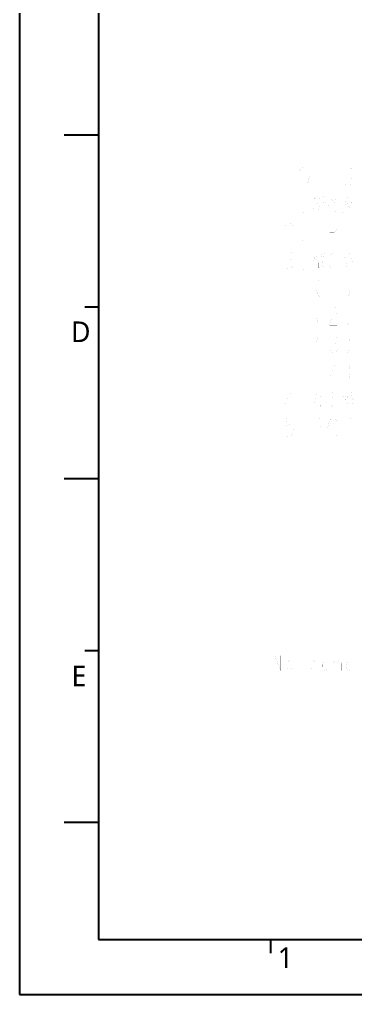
# Model space of a CAD drawing. Header units: millimetres. Extents: x 0 to 379, y 0 to 268.
# Drawn here: x 0 to 45.2, y 0 to 131.1 of the extents above; entities that cross this region are included whole.
import ezdxf

# ---------------------------------------------------------------- set-up
doc = ezdxf.new("R2010")
doc.units = ezdxf.units.MM
doc.header["$LTSCALE"] = 7.7
doc.layers.get('0').update_dxf_attribs({"linetype": 'CONTINUOUS'})
doc.layers.add('DIM', color=100, linetype='CONTINUOUS', lineweight=15)
doc.layers.add('鵬鼎', color=5, linetype='CONTINUOUS')
doc.styles.get("Standard").update_dxf_attribs({"font": 'simplex.shx'})

msp = doc.modelspace()

# ---------------------------------------------------------------- linework, layer by layer
for p, q in [((0, 267.966), (0, 0)), ((10.627, 254.1), (10.627, 7.392)), ((10.627, 115.5), (6.007, 115.5)), ((10.627, 92.4), (8.779, 92.4)), ((10.627, 69.3), (6.007, 69.3)), ((10.627, 46.2), (8.779, 46.2)), ((10.627, 23.1), (6.007, 23.1)), ((10.627, 7.392), (367.291, 7.392)), ((33.727, 7.392), (33.727, 5.544)), ((0, 0), (378.936, 0))]:
    msp.add_line(p, q)
at = {"const_width": 0.003}
for points in [[(35.694, 111.219), (36.694, 108.719)], [(35.694, 108.719), (35.694, 111.219)], [(36.694, 108.719), (36.694, 111.219)], [(39.569, 111.219), (40.819, 111.219)], [(40.194, 111.219), (40.194, 108.719)], [(42.694, 108.719), (41.694, 108.719), (41.694, 111.219), (42.694, 111.219)], [(44.694, 110.802), (44.569, 111.01), (44.319, 111.219), (44.069, 111.219), (43.819, 111.01), (43.694, 110.802), (43.694, 110.594), (43.819, 110.385), (44.069, 110.177), (44.319, 109.969), (44.569, 109.76), (44.694, 109.552), (44.694, 109.135), (44.569, 108.927), (44.319, 108.719), (44.069, 108.719), (43.819, 108.927), (43.694, 109.135), (43.569, 109.344)], [(41.694, 109.969), (42.319, 109.969)], [(36.194, 107.469), (36.194, 104.969)], [(39.623, 107.227), (39.575, 105.896), (39.528, 105.614), (39.337, 105.13)], [(40.147, 107.348), (39.623, 107.025)], [(39.623, 106.582), (40.099, 106.662)], [(40.385, 107.146), (40.289, 105.896), (40.242, 105.614), (39.813, 105.09)], [(40.099, 106.743), (40.051, 106.138)], [(40.337, 106.38), (41.099, 106.501)], [(40.956, 107.267), (40.385, 106.945)], [(40.766, 106.461), (40.766, 105.049)], [(42.289, 107.388), (41.956, 106.582), (41.385, 105.856)], [(41.48, 106.824), (43.051, 106.945)], [(41.956, 106.582), (41.956, 105.09)], [(41.956, 106.461), (42.718, 106.541)], [(41.956, 106.098), (42.528, 106.178)], [(42.718, 106.622), (42.718, 105.09)], [(43.861, 107.308), (43.813, 106.34), (43.718, 105.735), (43.337, 105.09)], [(43.813, 106.34), (44.718, 106.42)], [(44.718, 107.187), (43.861, 107.106)], [(43.956, 106.34), (44.718, 105.17), (45.004, 105.17)], [(44.623, 106.42), (44.718, 107.308)], [(38.069, 105.177), (38.194, 104.969)], [(38.194, 104.969), (38.069, 104.969), (38.069, 105.177)], [(39.575, 106.098), (40.051, 106.138)], [(42.528, 105.775), (41.956, 105.695)], [(42.718, 105.09), (42.432, 105.332)], [(35.694, 103.302), (35.819, 103.51), (36.069, 103.719), (36.319, 103.719), (36.569, 103.51), (36.694, 103.302), (36.694, 102.885), (36.569, 102.677), (36.319, 102.469), (36.069, 102.26), (35.819, 101.844), (35.694, 101.219)], [(39.694, 103.719), (40.694, 101.219)], [(39.694, 101.219), (39.694, 103.719)], [(40.694, 101.219), (40.694, 103.719)], [(41.694, 101.219), (41.694, 103.719), (42.319, 103.719), (42.569, 103.51), (42.694, 103.302), (42.694, 102.885), (42.569, 102.677), (42.319, 102.469), (41.694, 102.469)], [(43.569, 103.719), (44.819, 103.719)], [(44.194, 103.719), (44.194, 101.219)], [(35.694, 101.219), (36.694, 101.219)], [(38.069, 101.427), (38.194, 101.219)], [(38.194, 101.219), (38.069, 101.219), (38.069, 101.427)], [(35.819, 99.76), (36.069, 99.969), (36.319, 99.969), (36.569, 99.76), (36.694, 99.552), (36.694, 99.344), (36.569, 99.135), (36.319, 98.927), (36.569, 98.719), (36.694, 98.51), (36.819, 98.302), (36.819, 98.094), (36.694, 97.885), (36.569, 97.677), (36.319, 97.469), (36.069, 97.469), (35.819, 97.677), (35.694, 97.885)], [(39.718, 99.888), (39.718, 97.63)], [(40.385, 99.808), (40.385, 98.558)], [(40.67, 99.928), (40.623, 98.598)], [(42.242, 99.646), (41.909, 99.082)], [(42.528, 99.848), (42.528, 97.711), (42.623, 97.59), (43.051, 97.59), (43.051, 98.275)], [(44.242, 99.727), (44.813, 98.477), (45.051, 98.477)], [(36.069, 98.927), (36.319, 98.927)], [(39.718, 99.082), (39.337, 98.114)], [(39.385, 99.082), (40.051, 99.162)], [(39.718, 99.001), (39.909, 98.759)], [(40.051, 99.445), (41.051, 99.566)], [(40.147, 99.082), (40.909, 99.162)], [(40.147, 99.162), (40.147, 98.477)], [(40.956, 98.598), (40.147, 98.517)], [(40.242, 98.84), (40.813, 98.88)], [(40.242, 98.275), (40.861, 98.356)], [(40.242, 98.356), (40.242, 97.63)], [(40.861, 98.396), (40.813, 97.63)], [(40.956, 99.243), (40.861, 98.598)], [(41.337, 98.396), (42.337, 98.88)], [(41.432, 99.445), (42.194, 99.566)], [(41.813, 99.203), (41.956, 98.961), (41.956, 97.912), (41.909, 97.59)], [(43.861, 99.445), (43.575, 98.799), (43.337, 98.356)], [(44.099, 98.88), (43.766, 97.832)], [(44.289, 98.396), (44.718, 97.751)], [(38.069, 97.677), (38.194, 97.469)], [(38.194, 97.469), (38.069, 97.469), (38.069, 97.677)], [(40.242, 97.953), (40.67, 97.993)], [(40.813, 97.711), (40.242, 97.67)], [(41.909, 97.59), (41.623, 97.953)], [(43.623, 97.791), (44.575, 97.993)], [(40.319, 96.219), (40.069, 95.802), (39.944, 95.177), (39.944, 94.76), (40.069, 94.135), (40.319, 93.719)], [(42.194, 96.219), (42.194, 93.719)], [(44.069, 96.219), (44.319, 95.802), (44.444, 95.177), (44.444, 94.76), (44.319, 94.135), (44.069, 93.719)], [(40.319, 92.469), (40.069, 92.052), (39.944, 91.427), (39.944, 91.01), (40.069, 90.385), (40.319, 89.969)], [(41.694, 92.052), (41.819, 92.26), (42.069, 92.469), (42.319, 92.469), (42.569, 92.26), (42.694, 92.052), (42.694, 91.635), (42.569, 91.427), (42.319, 91.219), (42.069, 91.01), (41.819, 90.594), (41.694, 89.969)], [(44.069, 92.469), (44.319, 92.052), (44.444, 91.427), (44.444, 91.01), (44.319, 90.385), (44.069, 89.969)], [(41.694, 89.969), (42.694, 89.969)], [(40.319, 88.719), (40.069, 88.302), (39.944, 87.677), (39.944, 87.26), (40.069, 86.635), (40.319, 86.219)], [(41.819, 88.51), (42.069, 88.719), (42.319, 88.719), (42.569, 88.51), (42.694, 88.302), (42.694, 88.094), (42.569, 87.885), (42.319, 87.677), (42.569, 87.469), (42.694, 87.26), (42.819, 87.052), (42.819, 86.844), (42.694, 86.635), (42.569, 86.427), (42.319, 86.219), (42.069, 86.219), (41.819, 86.427), (41.694, 86.635)], [(44.069, 88.719), (44.319, 88.302), (44.444, 87.677), (44.444, 87.26), (44.319, 86.635), (44.069, 86.219)], [(42.069, 87.677), (42.319, 87.677)], [(40.319, 84.969), (40.069, 84.552), (39.944, 83.927), (39.944, 83.51), (40.069, 82.885), (40.319, 82.469)], [(42.569, 84.969), (41.694, 83.094)], [(42.569, 82.469), (42.569, 84.969)], [(44.069, 84.969), (44.319, 84.552), (44.444, 83.927), (44.444, 83.51), (44.319, 82.885), (44.069, 82.469)], [(41.694, 83.094), (42.819, 83.094)], [(36.569, 81.219), (35.694, 79.344)], [(36.569, 78.719), (36.569, 81.219)], [(40.147, 80.775), (39.861, 79.928), (39.337, 79.082)], [(39.385, 80.574), (40.051, 80.614)], [(39.575, 80.453), (40.099, 79.283)], [(40.147, 80.332), (41.051, 80.453)], [(40.289, 80.13), (40.385, 79.687)], [(40.718, 81.138), (40.718, 78.88)], [(41.385, 80.251), (42.909, 80.332)], [(41.718, 80.937), (42.718, 81.017)], [(42.194, 80.977), (42.194, 78.92)], [(43.48, 80.614), (43.48, 79.162)], [(43.48, 80.332), (44.147, 80.412)], [(44.004, 79.969), (43.575, 79.888)], [(43.766, 79.404), (43.813, 81.098)], [(44.147, 80.533), (44.099, 79.162)], [(44.432, 81.058), (44.432, 78.88)], [(44.432, 80.856), (44.813, 80.896)], [(44.813, 80.977), (44.623, 80.332), (44.861, 79.969)], [(44.861, 79.646), (44.861, 79.969)], [(35.694, 79.344), (36.819, 79.344)], [(38.069, 78.927), (38.194, 78.719)], [(38.194, 78.719), (38.069, 78.719), (38.069, 78.927)], [(40.718, 78.88), (40.385, 79.203)], [(42.194, 78.88), (41.861, 79.324)], [(43.48, 79.364), (44.099, 79.445)], [(44.766, 79.324), (44.623, 79.606)], [(44.861, 79.646), (44.766, 79.324)], [(36.694, 77.469), (35.944, 77.469), (35.819, 76.427)], [(39.694, 74.969), (39.694, 77.469), (40.319, 77.469), (40.569, 77.26), (40.694, 77.052), (40.694, 76.635), (40.569, 76.427), (40.319, 76.219), (39.694, 76.219)], [(42.694, 75.385), (42.569, 75.177), (42.319, 74.969), (42.069, 74.969), (41.819, 75.177), (41.694, 75.385), (41.569, 75.594), (41.444, 76.219), (41.569, 76.844), (41.694, 77.052), (41.819, 77.26), (42.069, 77.469), (42.319, 77.469), (42.569, 77.26), (42.694, 77.052)], [(35.819, 76.427), (36.069, 76.635), (36.319, 76.635), (36.569, 76.427), (36.694, 76.219), (36.819, 75.802), (36.694, 75.385), (36.569, 75.177), (36.319, 74.969), (36.069, 74.969), (35.819, 75.177), (35.694, 75.385)], [(43.569, 76.427), (44.444, 76.427)], [(33.994, 69.719), (33.994, 75.719)], [(38.069, 75.177), (38.194, 74.969)], [(38.194, 74.969), (38.069, 74.969), (38.069, 75.177)], [(33.994, 69.719), (43.594, 69.719)], [(32.733, 42.023), (32.733, 48.023)], [(34.333, 45.523), (35.133, 43.523)], [(34.333, 43.523), (34.333, 45.523)], [(35.133, 43.523), (35.133, 45.523)], [(39.733, 43.69), (39.533, 43.523), (39.333, 43.69), (39.133, 44.023), (39.133, 44.357), (39.333, 44.69), (39.533, 44.857), (39.733, 44.69)], [(42.133, 44.523), (42.333, 44.857), (42.533, 44.857), (42.733, 44.523), (42.733, 43.523)], [(42.133, 44.857), (42.133, 43.523)], [(42.733, 44.523), (42.933, 44.857), (43.133, 44.857), (43.333, 44.523), (43.333, 43.523)], [(43.933, 44.357), (44.133, 44.69), (44.333, 44.857), (44.533, 44.69), (44.733, 44.357), (44.733, 44.023), (44.533, 43.69), (44.333, 43.523), (44.133, 43.523), (43.933, 44.023)], [(43.933, 44.857), (43.933, 42.857)], [(32.733, 42.023), (42.333, 42.023)]]:
    msp.add_lwpolyline(points, dxfattribs=at)
for points in [[(38.694, 109.135), (38.569, 108.927), (38.319, 108.719), (38.069, 108.719), (37.819, 108.927), (37.694, 109.135), (37.569, 109.344), (37.444, 109.969), (37.569, 110.594), (37.694, 110.802), (37.819, 111.01), (38.069, 111.219), (38.319, 111.219), (38.569, 111.01), (38.694, 110.802), (38.819, 110.594), (38.944, 109.969), (38.819, 109.344)], [(43.569, 77.469), (43.569, 74.969), (44.444, 74.969), (44.569, 75.177), (44.694, 75.385), (44.694, 76.01), (44.569, 76.219), (44.444, 76.427), (44.569, 76.635), (44.569, 77.26), (44.444, 77.469)], [(36.733, 44.023), (36.533, 43.69), (36.333, 43.523), (36.133, 43.69), (35.933, 44.023), (35.933, 44.357), (36.133, 44.69), (36.333, 44.857), (36.533, 44.69), (36.733, 44.357)], [(41.533, 44.023), (41.333, 43.69), (41.133, 43.523), (40.933, 43.69), (40.733, 44.023), (40.733, 44.357), (40.933, 44.69), (41.133, 44.857), (41.333, 44.69), (41.533, 44.357)]]:
    msp.add_lwpolyline(points, close=True, dxfattribs=at)

# ---------------------------------------------------------------- texts
at = {"layer": 'DIM', "insert": (34.703, 6.343), "char_height": 2.772, "width": 1.68768, "attachment_point": 1}
msp.add_mtext('{\\fMicrosoft JhengHei|b0|i0|c136|p0;\\C0;1}', dxfattribs=at)
at = {"layer": '鵬鼎', "char_height": 2.772, "width": 5.22867, "attachment_point": 1}
for s, insert in [('{\\fMicrosoft JhengHei|b0|i0|c136|p0;\\C0;D}', (6.913, 90.461)), ('{\\fMicrosoft JhengHei|b0|i0|c136|p0;\\C0;E}', (6.991, 44.185))]:
    msp.add_mtext(s, dxfattribs=dict(at, insert=insert))

doc.saveas('drawing.dxf')
